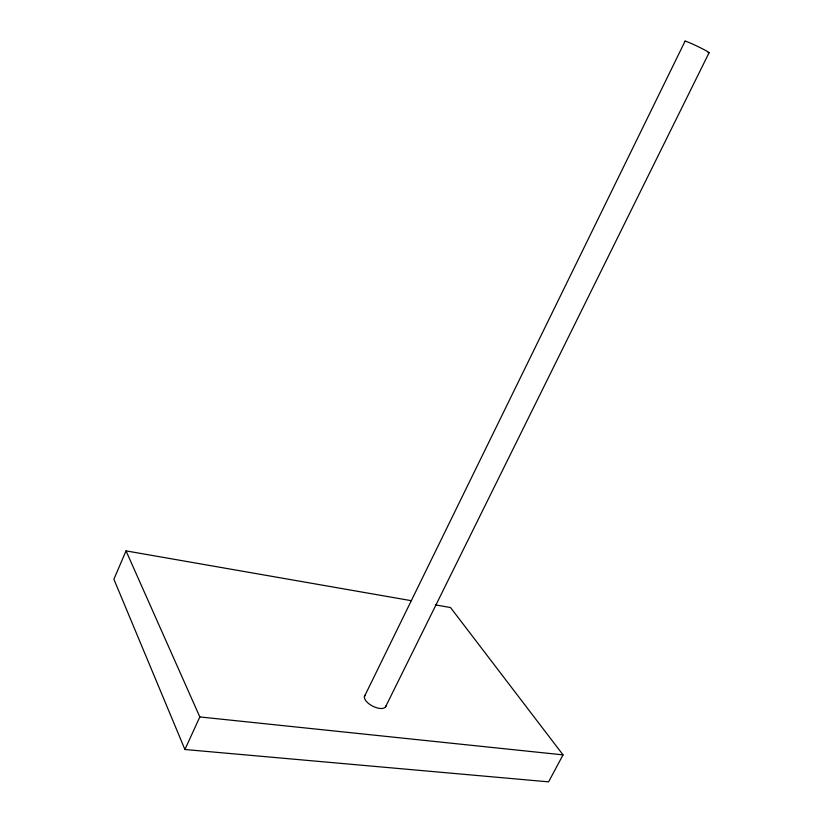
<?xml version="1.0" encoding="UTF-8"?>
<svg xmlns="http://www.w3.org/2000/svg" width="823" height="823" viewBox="0 0 823 823"><rect width="100%" height="100%" fill="white"/><g stroke="black" fill="none" stroke-linecap="round" stroke-linejoin="round"><path stroke-width="1.23" d="M411.387 600.697L126.032 550.885L113.883 579.238L184.918 749.506L548.591 781.85L563.045 754.876L450.52 607.539L435.367 604.884M184.918 749.506L199.824 716.936L126.032 550.885M364.424 696.515L685.086 41.15M385.421 707.111L709.117 52.651M199.824 716.936L563.045 754.876M386.049 705.805A11.851 5.566 26.9 0 1 372.757 706.196A11.851 5.566 26.9 0 1 365.093 695.229M685.034 41.345A13.415 0.751 25.6 0 1 698.953 47.055A13.415 0.751 25.6 0 1 708.089 52.579"/></g></svg>
